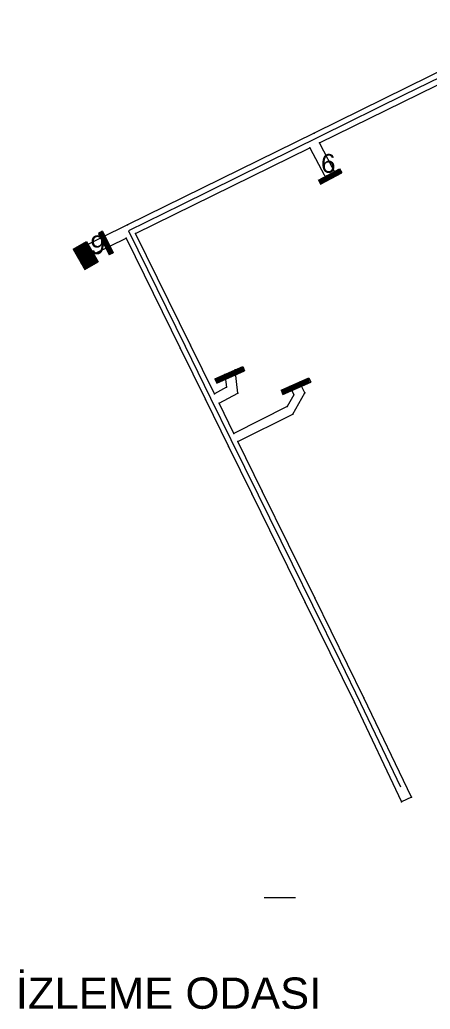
# Model space of a CAD drawing. Header units: metres. Extents: x 452813 to 454404, y 4394134 to 4396509.
# Drawn here: x 453220.4 to 453351.8, y 4394743.6 to 4395060.1 of the extents above; entities that cross this region are included whole.
import ezdxf

# ---------------------------------------------------------------- set-up
doc = ezdxf.new("R2010")
doc.units = ezdxf.units.M
for name, color, linetype, lineweight in [('BARAJ', 1, 'Continuous', 0), ('GALERI', 240, 'Continuous', 0), ('GEOFENCE', 3, 'Continuous', 0), ('NOKTA', 30, 'Continuous', 0), ('TEXT', 30, 'Continuous', 0)]:
    doc.layers.add(name, color=color, linetype=linetype, lineweight=lineweight)
doc.styles.add('STYLE0', font='arial.ttf', dxfattribs={"height": 1})

msp = doc.modelspace()

# ---------------------------------------------------------------- linework, layer by layer
at = {"layer": 'BARAJ'}
for p, q in [((453315.98, 4395008.84, 838.02), (453322.72, 4395012.44, 836.41)), ((453316.69, 4395007.52, 838.02), (453323.43, 4395011.12, 836.41)), ((453317.72, 4395008.07, 29.73), (453317.12, 4395009.45, 29.73)), ((453318, 4395008.22, 29.73), (453317.4, 4395009.6, 29.73)), ((453318.28, 4395008.37, 29.73), (453317.68, 4395009.75, 29.73)), ((453318.56, 4395008.52, 29.73), (453317.96, 4395009.9, 29.73)), ((453318.84, 4395008.67, 29.73), (453318.24, 4395010.05, 29.73)), ((453319.12, 4395008.82, 29.73), (453318.52, 4395010.2, 29.73)), ((453319.4, 4395008.97, 29.73), (453318.81, 4395010.35, 29.73)), ((453319.68, 4395009.12, 29.73), (453319.09, 4395010.5, 29.73)), ((453319.96, 4395009.27, 29.73), (453319.37, 4395010.65, 29.73)), ((453320.25, 4395009.42, 29.73), (453319.65, 4395010.8, 29.73)), ((453320.53, 4395009.57, 29.73), (453319.93, 4395010.95, 29.73)), ((453320.81, 4395009.72, 29.73), (453320.21, 4395011.1, 29.73)), ((453321.09, 4395009.87, 29.73), (453320.49, 4395011.25, 29.73)), ((453321.37, 4395010.02, 29.73), (453320.77, 4395011.4, 29.73)), ((453321.65, 4395010.17, 29.73), (453321.05, 4395011.55, 29.73)), ((453321.93, 4395010.32, 29.73), (453321.34, 4395011.7, 29.73)), ((453322.21, 4395010.47, 29.73), (453321.62, 4395011.85, 29.73)), ((453322.49, 4395010.62, 29.73), (453321.9, 4395012, 29.73)), ((453322.77, 4395010.77, 29.73), (453322.18, 4395012.15, 29.73)), ((453323.06, 4395010.92, 29.73), (453322.46, 4395012.3, 29.73)), ((453322.72, 4395012.44, 836.41), (453323.43, 4395011.12, 836.41)), ((453323.34, 4395011.07, 29.73), (453322.84, 4395012.21, 29.73)), ((453315.98, 4395008.84, 838.02), (453316.69, 4395007.52, 838.02)), ((453316.07, 4395008.67, 29.73), (453316, 4395008.85, 29.73)), ((453316.87, 4395007.62, 29.73), (453316.28, 4395009, 29.73)), ((453317.15, 4395007.77, 29.73), (453316.56, 4395009.15, 29.73)), ((453317.43, 4395007.92, 29.73), (453316.84, 4395009.3, 29.73)), ((453246.89, 4394992.42, 838.02), (453245.55, 4394991.75, 838.02)), ((453245.55, 4394991.75, 838.02), (453248.97, 4394984.92, 836.41)), ((453245.64, 4394991.56, 29.73), (453247.04, 4394992.12, 29.73)), ((453245.78, 4394991.28, 29.73), (453247.18, 4394991.84, 29.73)), ((453245.93, 4394990.99, 29.73), (453247.32, 4394991.55, 29.73)), ((453246.07, 4394990.71, 29.73), (453247.46, 4394991.27, 29.73)), ((453246.21, 4394990.42, 29.73), (453247.61, 4394990.98, 29.73)), ((453246.35, 4394990.14, 29.73), (453247.75, 4394990.7, 29.73)), ((453246.72, 4394992.34, 29.73), (453246.89, 4394992.41, 29.73)), ((453246.89, 4394992.42, 838.02), (453250.31, 4394985.59, 836.41)), ((453237.43, 4394986.67, 838.02), (453241.77, 4394989.16, 838.02)), ((453237.58, 4394986.41, 838.02), (453241.91, 4394988.9, 838.02)), ((453237.73, 4394986.15, 838.02), (453242.06, 4394988.64, 838.02)), ((453237.88, 4394985.89, 838.02), (453242.21, 4394988.38, 838.02)), ((453238.03, 4394985.63, 838.02), (453242.36, 4394988.12, 838.02)), ((453238.18, 4394985.37, 838.02), (453242.51, 4394987.86, 838.02)), ((453238.33, 4394985.11, 838.02), (453242.66, 4394987.6, 838.02)), ((453238.48, 4394984.85, 838.02), (453242.81, 4394987.34, 838.02)), ((453241.77, 4394989.16, 838.02), (453245.51, 4394982.66, 836.44)), ((453246.5, 4394989.85, 29.73), (453247.89, 4394990.42, 29.73)), ((453246.64, 4394989.57, 29.73), (453248.04, 4394990.13, 29.73)), ((453246.78, 4394989.28, 29.73), (453248.18, 4394989.85, 29.73)), ((453246.92, 4394989, 29.73), (453248.32, 4394989.56, 29.73)), ((453247.07, 4394988.72, 29.73), (453248.46, 4394989.28, 29.73)), ((453247.21, 4394988.43, 29.73), (453248.61, 4394988.99, 29.73)), ((453247.35, 4394988.15, 29.73), (453248.75, 4394988.71, 29.73)), ((453247.49, 4394987.86, 29.73), (453248.89, 4394988.42, 29.73)), ((453247.64, 4394987.58, 29.73), (453249.03, 4394988.14, 29.73)), ((453247.78, 4394987.29, 29.73), (453249.18, 4394987.85, 29.73)), ((453247.92, 4394987.01, 29.73), (453249.32, 4394987.57, 29.73)), ((453248.07, 4394986.72, 29.73), (453249.46, 4394987.28, 29.73)), ((453237.43, 4394986.67, 838.02), (453241.18, 4394980.17, 836.44)), ((453238.63, 4394984.59, 838.02), (453242.96, 4394987.08, 838.02)), ((453238.78, 4394984.33, 838.02), (453243.11, 4394986.82, 838.02)), ((453238.93, 4394984.07, 838.02), (453243.26, 4394986.56, 838.02)), ((453239.08, 4394983.81, 838.02), (453243.41, 4394986.3, 838.02)), ((453239.23, 4394983.55, 838.02), (453243.56, 4394986.04, 838.02)), ((453239.38, 4394983.29, 838.02), (453243.71, 4394985.78, 838.02)), ((453239.53, 4394983.03, 838.02), (453243.86, 4394985.52, 838.02)), ((453239.68, 4394982.77, 838.02), (453244.01, 4394985.26, 838.02)), ((453239.83, 4394982.51, 838.02), (453244.16, 4394985, 838.02)), ((453239.98, 4394982.25, 838.02), (453244.31, 4394984.74, 838.02)), ((453240.13, 4394981.99, 838.02), (453244.46, 4394984.48, 838.02)), ((453240.28, 4394981.73, 838.02), (453244.61, 4394984.22, 838.02)), ((453248.21, 4394986.44, 29.73), (453249.6, 4394987, 29.73)), ((453248.35, 4394986.15, 29.73), (453249.75, 4394986.71, 29.73)), ((453248.49, 4394985.87, 29.73), (453249.89, 4394986.43, 29.73)), ((453248.64, 4394985.58, 29.73), (453250.03, 4394986.14, 29.73)), ((453248.78, 4394985.3, 29.73), (453250.18, 4394985.86, 29.73)), ((453248.92, 4394985.01, 29.73), (453250.08, 4394985.48, 29.73)), ((453250.31, 4394985.59, 836.41), (453248.97, 4394984.92, 836.41)), ((453240.43, 4394981.47, 838.02), (453244.76, 4394983.96, 838.02)), ((453240.58, 4394981.21, 838.02), (453244.91, 4394983.7, 838.02)), ((453240.73, 4394980.95, 838.02), (453245.06, 4394983.44, 838.02)), ((453240.88, 4394980.69, 838.02), (453245.21, 4394983.18, 838.02)), ((453241.03, 4394980.43, 838.02), (453245.36, 4394982.92, 838.02)), ((453241.18, 4394980.17, 838.02), (453245.51, 4394982.66, 838.02)), ((453282.84, 4394945.22, 44.89), (453291.76, 4394949.15, 836.41)), ((453283.44, 4394943.85, 41.74), (453292.36, 4394947.78, 836.41)), ((453285.56, 4394944.79, 29.73), (453285.07, 4394946.21, 29.73)), ((453285.85, 4394944.91, 29.73), (453285.36, 4394946.34, 29.73)), ((453286.15, 4394945.04, 29.73), (453285.66, 4394946.47, 29.73)), ((453286.44, 4394945.17, 29.73), (453285.95, 4394946.59, 29.73)), ((453286.73, 4394945.3, 29.73), (453286.24, 4394946.72, 29.73)), ((453287.02, 4394945.43, 29.73), (453286.53, 4394946.85, 29.73)), ((453287.31, 4394945.56, 29.73), (453286.82, 4394946.98, 29.73)), ((453287.6, 4394945.69, 29.73), (453287.11, 4394947.11, 29.73)), ((453287.9, 4394945.81, 29.73), (453287.4, 4394947.24, 29.73)), ((453288.19, 4394945.94, 29.73), (453287.7, 4394947.36, 29.73)), ((453288.48, 4394946.07, 29.73), (453287.99, 4394947.49, 29.73)), ((453288.77, 4394946.2, 29.73), (453288.28, 4394947.62, 29.73)), ((453289.06, 4394946.33, 29.73), (453288.57, 4394947.75, 29.73)), ((453289.35, 4394946.46, 29.73), (453288.86, 4394947.88, 29.73)), ((453289.64, 4394946.58, 29.73), (453289.15, 4394948.01, 29.73)), ((453289.94, 4394946.71, 29.73), (453289.45, 4394948.14, 29.73)), ((453290.23, 4394946.84, 29.73), (453289.74, 4394948.26, 29.73)), ((453290.52, 4394946.97, 29.73), (453290.03, 4394948.39, 29.73)), ((453290.81, 4394947.1, 29.73), (453290.32, 4394948.52, 29.73)), ((453291.1, 4394947.23, 29.73), (453290.61, 4394948.65, 29.73)), ((453291.39, 4394947.36, 29.73), (453290.9, 4394948.78, 29.73)), ((453291.69, 4394947.48, 29.73), (453291.19, 4394948.91, 29.73)), ((453291.98, 4394947.61, 29.73), (453291.49, 4394949.04, 29.73)), ((453291.76, 4394949.15, 836.41), (453292.36, 4394947.78, 836.41)), ((453282.84, 4394945.22, 44.89), (453283.45, 4394943.85, 838.02)), ((453283.2, 4394945.36, 838.02), (453283.8, 4394943.99, 838.02)), ((453283.53, 4394945.52, 838.02), (453284.13, 4394944.15, 838.02)), ((453283.86, 4394945.66, 838.02), (453284.46, 4394944.29, 838.02)), ((453284.19, 4394945.78, 838.02), (453284.79, 4394944.41, 838.02)), ((453284.49, 4394945.92, 838.02), (453285.1, 4394944.55, 838.02)), ((453284.77, 4394946.07, 838.02), (453285.37, 4394944.7, 838.02)), ((453284.84, 4394945.9, 29.73), (453284.78, 4394946.08, 29.73)), ((453304.04, 4394941.58, 44.89), (453312.95, 4394945.51, 836.41)), ((453304.64, 4394940.21, 41.74), (453313.56, 4394944.14, 836.41)), ((453307.63, 4394941.53, 29.73), (453307.14, 4394942.95, 29.73)), ((453307.93, 4394941.65, 29.73), (453307.43, 4394943.08, 29.73)), ((453308.22, 4394941.78, 29.73), (453307.73, 4394943.21, 29.73)), ((453308.51, 4394941.91, 29.73), (453308.02, 4394943.33, 29.73)), ((453308.8, 4394942.04, 29.73), (453308.31, 4394943.46, 29.73)), ((453309.09, 4394942.17, 29.73), (453308.6, 4394943.59, 29.73)), ((453309.38, 4394942.3, 29.73), (453308.89, 4394943.72, 29.73)), ((453309.67, 4394942.43, 29.73), (453309.18, 4394943.85, 29.73)), ((453309.97, 4394942.55, 29.73), (453309.48, 4394943.98, 29.73)), ((453310.26, 4394942.68, 29.73), (453309.77, 4394944.11, 29.73)), ((453310.55, 4394942.81, 29.73), (453310.06, 4394944.23, 29.73)), ((453310.84, 4394942.94, 29.73), (453310.35, 4394944.36, 29.73)), ((453311.13, 4394943.07, 29.73), (453310.64, 4394944.49, 29.73)), ((453311.42, 4394943.2, 29.73), (453310.93, 4394944.62, 29.73)), ((453311.72, 4394943.32, 29.73), (453311.22, 4394944.75, 29.73)), ((453312.01, 4394943.45, 29.73), (453311.52, 4394944.88, 29.73)), ((453312.3, 4394943.58, 29.73), (453311.81, 4394945, 29.73)), ((453312.59, 4394943.71, 29.73), (453312.1, 4394945.13, 29.73)), ((453312.88, 4394943.84, 29.73), (453312.39, 4394945.26, 29.73)), ((453313.17, 4394943.97, 29.73), (453312.68, 4394945.39, 29.73)), ((453312.95, 4394945.51, 836.41), (453313.56, 4394944.14, 836.41)), ((453304.04, 4394941.58, 44.89), (453304.64, 4394940.2, 838.02)), ((453304.39, 4394941.71, 838.02), (453305, 4394940.34, 838.02)), ((453304.72, 4394941.88, 838.02), (453305.33, 4394940.51, 838.02)), ((453305.05, 4394942.02, 838.02), (453305.66, 4394940.64, 838.02)), ((453305.38, 4394942.14, 838.02), (453305.99, 4394940.77, 838.02)), ((453305.69, 4394942.28, 838.02), (453306.29, 4394940.9, 838.02)), ((453305.96, 4394942.43, 838.02), (453306.57, 4394941.06, 838.02)), ((453306.04, 4394942.25, 29.73), (453305.98, 4394942.43, 29.73)), ((453306.76, 4394941.14, 29.73), (453306.27, 4394942.56, 29.73)), ((453307.05, 4394941.27, 29.73), (453306.56, 4394942.69, 29.73)), ((453307.34, 4394941.4, 29.73), (453306.85, 4394942.82, 29.73))]:
    msp.add_line(p, q, dxfattribs=at)
at = {"layer": 'GALERI'}
for p, q in [((453388.24, 4395060.1, 778.15), (453314.58, 4395023.84, 785.55)), ((453316.31, 4395020.69, 785.53), (453389.77, 4395056.84, 778.15)), ((453314.58, 4395023.84, 785.55), (453254.84, 4394994.45, 794.15)), ((453257.48, 4394991.73, 794.12), (453313.26, 4395019.18, 785.53)), ((453313.26, 4395019.18, 785.53), (453318.8, 4395008.65, 787.34)), ((453321.8, 4395010.25, 789.16), (453316.31, 4395020.69, 785.53)), ((453254.84, 4394994.45, 794.15), (453237.79, 4394986.05, 801.86)), ((453275.06, 4394955.97, 806.76), (453257.48, 4394991.73, 794.12)), ((453239.59, 4394982.93, 801.73), (453254.43, 4394990.23, 794.1)), ((453254.43, 4394990.23, 794.1), (453271.72, 4394955.04, 806.76)), ((453282.67, 4394940.48, 814.1), (453275.06, 4394955.97, 806.76)), ((453271.72, 4394955.04, 806.76), (453279.8, 4394938.61, 814.1)), ((453286.07, 4394946.65, 815.56), (453286.53, 4394942.53, 814.1)), ((453290.17, 4394940.61, 814.1), (453289.33, 4394948.09, 815.06)), ((453311.6, 4394940.72, 796.1), (453309.91, 4394944.17, 796.07)), ((453286.53, 4394942.53, 814.1), (453282.67, 4394940.48, 814.1)), ((453284.17, 4394937.43, 814.12), (453290.17, 4394940.61, 814.1)), ((453308.09, 4394940.16, 796.1), (453306.01, 4394936.4, 796.16)), ((453306.79, 4394942.79, 796.04), (453308.09, 4394940.16, 796.1)), ((453307.83, 4394933.9, 796.16), (453311.6, 4394940.72, 796.1)), ((453279.8, 4394938.61, 814.1), (453287.19, 4394923.59, 817.23)), ((453288.95, 4394927.72, 817.15), (453284.17, 4394937.43, 814.12)), ((453306.01, 4394936.4, 796.16), (453288.95, 4394927.72, 817.15)), ((453290.18, 4394925.21, 817.23), (453307.83, 4394933.9, 796.16)), ((453298.01, 4394909.3, 819.97), (453290.18, 4394925.21, 817.23)), ((453287.19, 4394923.59, 817.23), (453294.63, 4394908.47, 819.97)), ((453294.63, 4394908.47, 819.97), (453311.77, 4394873.65, 826.93)), ((453314.82, 4394875.15, 826.93), (453298.01, 4394909.3, 819.97)), ((453311.77, 4394873.65, 826.93), (453327.48, 4394841.73, 829.94)), ((453330.54, 4394843.21, 829.94), (453314.82, 4394875.15, 826.93)), ((453327.48, 4394841.73, 829.94), (453342.55, 4394809.95, 835.29)), ((453345.81, 4394811.41, 835.29), (453330.54, 4394843.21, 829.94)), ((453345.81, 4394811.41, 835.29), (453342.55, 4394809.95, 835.29))]:
    msp.add_line(p, q, dxfattribs=at)
at = {"layer": 'GEOFENCE'}
for p, q in [((453388.11, 4395058.03, 778.17), (453343.43, 4395036.04, 782.7)), ((453343.43, 4395036.04, 782.7), (453316.63, 4395022.85, 785.42)), ((453316.63, 4395022.85, 785.42), (453272.14, 4395000.95, 791.83)), ((453272.14, 4395000.95, 791.83), (453255.23, 4394992.63, 794.27)), ((453255.23, 4394992.63, 794.27), (453273.32, 4394955.66, 806.71)), ((453273.32, 4394955.66, 806.71), (453281.47, 4394939.06, 814.32)), ((453281.47, 4394939.06, 814.32), (453287.99, 4394925.81, 816.95)), ((453287.99, 4394925.81, 816.95), (453296.71, 4394908.09, 820.11)), ((453296.71, 4394908.09, 820.11), (453307.57, 4394886.02, 824.58)), ((453307.57, 4394886.02, 824.58), (453314.09, 4394872.78, 827.26)), ((453314.09, 4394872.78, 827.26), (453322.9, 4394854.89, 828.84)), ((453322.9, 4394854.89, 828.84), (453329.5, 4394841.47, 830.03)), ((453329.5, 4394841.47, 830.03), (453342.26, 4394814.71, 834.6)), ((453308.62, 4394779.24, 834.35), (453298.62, 4394779.24, 834.35))]:
    msp.add_line(p, q, dxfattribs=at)
at = {"layer": 'NOKTA'}
for p in [(453314.58, 4395023.84, 785.55), (453313.26, 4395019.18, 785.53), (453316.31, 4395020.69, 785.53), (453321.8, 4395010.25, 787.33), (453318.8, 4395008.65, 787.34), (453254.84, 4394994.45, 794.15), (453257.48, 4394991.73, 794.12), (453254.43, 4394990.23, 794.1), (453275.06, 4394955.97, 806.76), (453271.72, 4394955.04, 806.76), (453286.07, 4394946.65, 814.1), (453289.33, 4394948.09, 814.1), (453309.91, 4394944.17, 796.07), (453282.67, 4394940.48, 814.1), (453286.53, 4394942.53, 814.1), (453290.17, 4394940.61, 814.1), (453306.79, 4394942.79, 796.04), (453308.09, 4394940.16, 796.1), (453311.6, 4394940.72, 796.1), (453279.8, 4394938.61, 814.1), (453284.17, 4394937.43, 814.12), (453306.01, 4394936.4, 796.16), (453307.83, 4394933.9, 796.16), (453288.95, 4394927.72, 817.15), (453290.18, 4394925.21, 817.23), (453287.19, 4394923.59, 817.23), (453294.63, 4394908.47, 819.97), (453298.01, 4394909.3, 819.97), (453311.77, 4394873.65, 826.93), (453314.82, 4394875.15, 826.93), (453327.48, 4394841.73, 829.94), (453330.54, 4394843.21, 829.94), (453345.81, 4394811.41, 835.29), (453342.55, 4394809.95, 835.29)]:
    msp.add_point(p, dxfattribs=at)

# ---------------------------------------------------------------- texts
at = {"layer": 'BARAJ', "style": 'STYLE0'}
for s, p in [('6', (453316.81, 4395011.16)), ('9', (453242.97, 4394985.11))]:
    msp.add_text(s, height=6, dxfattribs=at).set_placement(p)
at = {"layer": 'TEXT', "insert": (453219.1, 4394753.7, 836.02), "char_height": 10, "width": 142.1823, "attachment_point": 1}
msp.add_mtext('{\\fArial|b0|i0|c1|p0;İZLEME ODASI}', dxfattribs=at)

doc.saveas('drawing.dxf')
